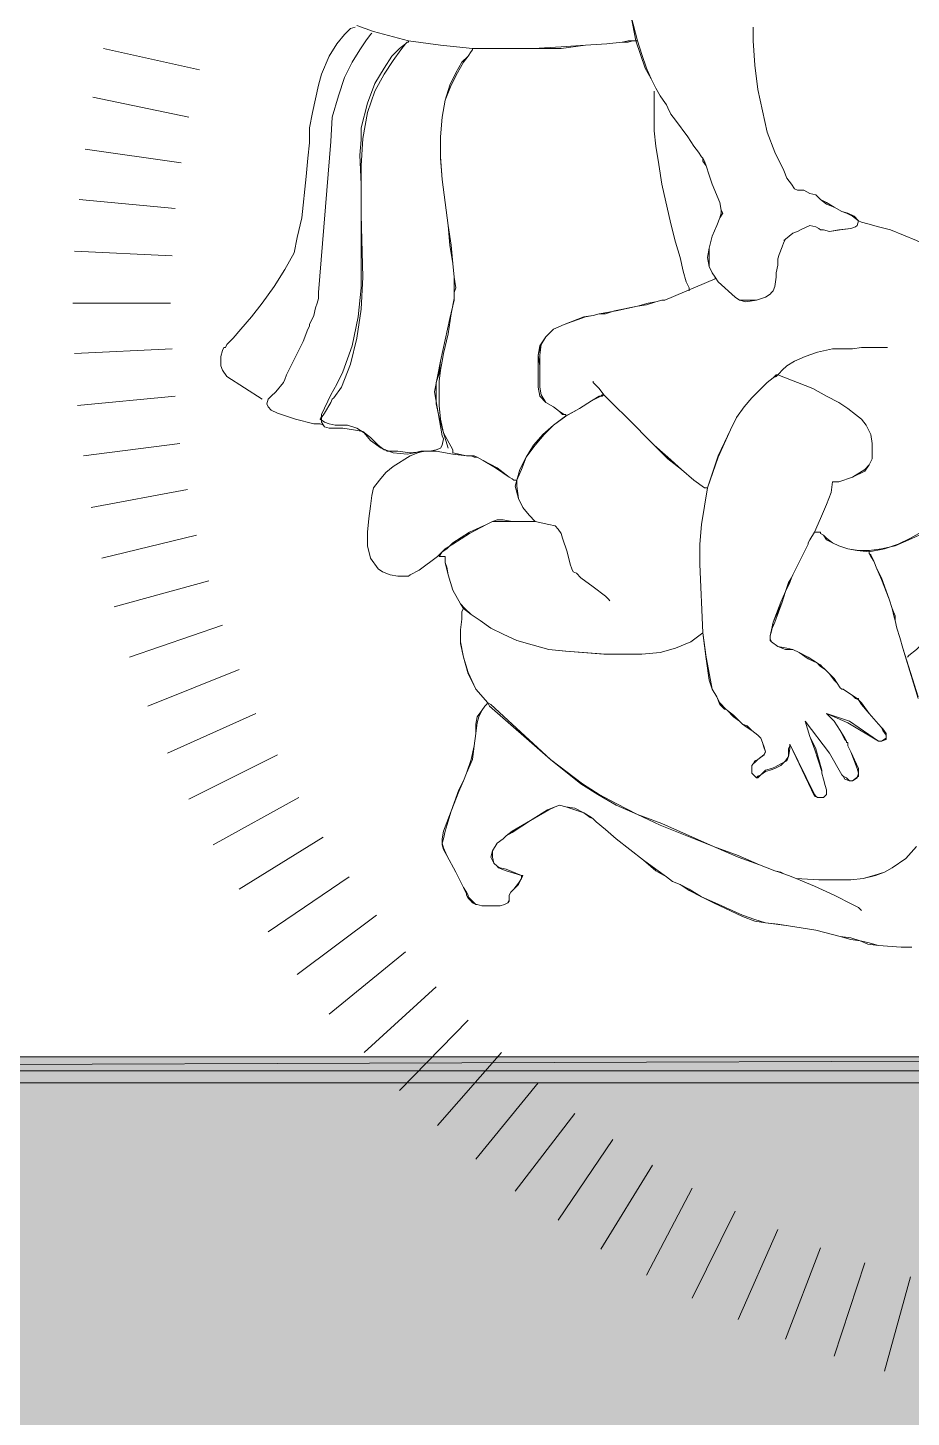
# Model space of a CAD drawing. Header units: centimetres. Extents: x -2268 to 4168, y -1681 to 1458.
# Drawn here: x 2400.55 to 2406.65, y 78.06 to 87.65 of the extents above; entities that cross this region are included whole.
import ezdxf

# ---------------------------------------------------------------- set-up
doc = ezdxf.new("R2010")
doc.units = ezdxf.units.CM
doc.layers.add('PDF72_Geometry', color=7, linetype='Continuous')
doc.layers.add('PDF72_Solid Fills', color=7, linetype='Continuous')

msp = doc.modelspace()

# ---------------------------------------------------------------- linework, layer by layer
at = {"layer": 'PDF72_Geometry', "color": 7, "lineweight": 0, "true_color": 0xffffff}
msp.add_lwpolyline([(2390.1477, 80.4521), (2415.0231, 80.4521), (2415.0231, 94.9013), (2420.7417, 94.9013), (2420.7417, 76.1658), (2390.1477, 76.1658)], close=True, dxfattribs=at)
at = {"layer": 'PDF72_Geometry', "lineweight": 9}
for points in [[(2402.8065, 87.6556), (2402.7749, 87.6451), (2402.7328, 87.603), (2402.6801, 87.5398), (2402.6275, 87.4555), (2402.5748, 87.3292), (2402.5537, 87.2554), (2402.5327, 87.1607), (2402.5116, 87.0659), (2402.4906, 86.9606), (2402.4906, 86.95), (2402.4906, 86.929), (2402.4906, 86.8974), (2402.4906, 86.8552), (2402.48, 86.7499), (2402.4695, 86.6236), (2402.4379, 86.3392), (2402.4063, 86.2023), (2402.3852, 86.097), (2402.322, 85.9811), (2402.2483, 85.8653), (2402.1641, 85.7494), (2402.0904, 85.6547), (2402.0166, 85.5704), (2401.964, 85.5072), (2401.9218, 85.4651), (2401.9113, 85.444), (2401.9008, 85.444), (2401.8903, 85.423), (2401.8797, 85.3808), (2401.8797, 85.3176), (2401.8903, 85.2861), (2401.9218, 85.2439), (2402.1641, 85.086)], [(2404.7127, 87.7294), (2404.7548, 87.5609), (2404.7443, 87.5609), (2404.7232, 87.5609), (2404.6916, 87.5503), (2404.6495, 87.5503), (2404.5442, 87.5398), (2404.3968, 87.5293), (2404.2282, 87.5082), (2404.0387, 87.5082), (2403.8386, 87.5082), (2403.6174, 87.5082), (2403.3963, 87.5293), (2403.1751, 87.5609), (2402.9329, 87.624), (2402.817, 87.6662)], [(2404.7443, 87.5609), (2404.7338, 87.5609), (2404.7232, 87.5609), (2404.6916, 87.5609), (2404.6495, 87.5503), (2404.5442, 87.5398), (2404.3968, 87.5293), (2404.2282, 87.5187), (2404.0387, 87.5082), (2403.8386, 87.5082), (2403.6174, 87.5082), (2403.3963, 87.5293), (2403.1751, 87.5609), (2402.9329, 87.624), (2402.817, 87.6662)], [(2405.5553, 87.6556), (2405.5553, 87.5609), (2405.5658, 87.3924), (2405.5869, 87.2239), (2405.6184, 87.0764), (2405.65, 86.929), (2405.7027, 86.7921), (2405.7659, 86.6657), (2405.7869, 86.613), (2405.8185, 86.5709), (2405.8396, 86.5393), (2405.8607, 86.5288), (2405.9028, 86.5288), (2405.9449, 86.5077), (2405.987, 86.4972), (2406.0186, 86.4656), (2406.0608, 86.434), (2406.1134, 86.4129), (2406.1661, 86.3813), (2406.2082, 86.3708), (2406.2503, 86.3497), (2406.2819, 86.3181), (2406.2714, 86.2865), (2406.2609, 86.276), (2406.2293, 86.2655), (2406.1556, 86.255), (2406.0818, 86.2444), (2406.0397, 86.255), (2406.0186, 86.255), (2406.0081, 86.2655), (2405.987, 86.276), (2405.9449, 86.2865), (2405.8817, 86.255), (2405.8607, 86.2444), (2405.8291, 86.2339), (2405.7764, 86.1918), (2405.7659, 86.1707), (2405.7554, 86.1391), (2405.7343, 86.0864), (2405.7238, 86.0549), (2405.7238, 86.0127), (2405.7132, 85.9601), (2405.7132, 85.9285), (2405.7027, 85.8653), (2405.6922, 85.8337), (2405.6816, 85.8232), (2405.6711, 85.8126), (2405.6395, 85.7916), (2405.5763, 85.7705), (2405.5026, 85.7705), (2405.4605, 85.7705), (2405.4289, 85.7916), (2405.313, 85.8969), (2405.292, 85.9285), (2405.2709, 85.9601), (2405.2498, 86.0022), (2405.2498, 86.0654), (2405.2498, 86.1286), (2405.2709, 86.2128), (2405.3025, 86.2865), (2405.3236, 86.3392), (2405.3446, 86.3708), (2405.3341, 86.3919), (2405.3236, 86.4445), (2405.2709, 86.5709), (2405.2498, 86.6341), (2405.2288, 86.6973), (2405.2182, 86.7289), (2405.2077, 86.7499), (2405.1972, 86.7605), (2405.1761, 86.7921), (2405.1445, 86.8342), (2405.1024, 86.8974), (2405.0181, 87.0132), (2404.9866, 87.0553), (2404.9655, 87.0975), (2404.955, 87.1185), (2404.9339, 87.1501), (2404.9128, 87.1817), (2404.8812, 87.2344), (2404.8496, 87.2976), (2404.818, 87.3713), (2404.7865, 87.4661), (2404.7549, 87.5609), (2404.7127, 87.7294)], [(2404.7127, 87.7294), (2404.7443, 87.5609), (2404.7759, 87.4661), (2404.8075, 87.3713), (2404.8496, 87.2976), (2404.8812, 87.2344), (2404.9128, 87.1817), (2404.9339, 87.1501), (2404.955, 87.1185), (2404.9655, 87.0975), (2404.9866, 87.0553), (2405.0181, 87.0132), (2405.1024, 86.8974), (2405.1445, 86.8342), (2405.1761, 86.7921), (2405.1972, 86.7605), (2405.2077, 86.7499), (2405.2077, 86.7289), (2405.2288, 86.6973), (2405.2498, 86.6341), (2405.2709, 86.5709), (2405.3236, 86.4445), (2405.3341, 86.3919), (2405.3341, 86.3708), (2405.3236, 86.3392), (2405.3025, 86.2865), (2405.2709, 86.2128), (2405.2498, 86.1286), (2405.2393, 86.0654), (2405.2498, 86.0022), (2405.2709, 85.9601), (2405.292, 85.9285), (2405.313, 85.8969), (2405.4289, 85.7916), (2405.4605, 85.7705), (2405.5026, 85.76), (2405.5763, 85.7705), (2405.6395, 85.7916), (2405.6711, 85.8126), (2405.6816, 85.8232), (2405.6922, 85.8337), (2405.7027, 85.8653), (2405.7132, 85.9285), (2405.7132, 85.9601), (2405.7238, 86.0127), (2405.7238, 86.0549), (2405.7343, 86.0864), (2405.7554, 86.1391), (2405.7659, 86.1707), (2405.7764, 86.1918)], [(2405.5553, 87.6556), (2405.5553, 87.5609), (2405.5658, 87.3924), (2405.5869, 87.2239), (2405.6184, 87.0764), (2405.65, 86.929), (2405.7027, 86.7921), (2405.7659, 86.6657), (2405.7869, 86.613), (2405.8185, 86.5709), (2405.8396, 86.5393), (2405.8607, 86.5288), (2405.9028, 86.5288), (2405.9449, 86.5077), (2405.987, 86.4972), (2406.0186, 86.4656), (2406.0608, 86.4445), (2406.1134, 86.4129), (2406.1661, 86.3813), (2406.1977, 86.3708), (2406.2398, 86.3497), (2406.2819, 86.3181), (2406.2714, 86.2865), (2406.2609, 86.276), (2406.2293, 86.2655), (2406.145, 86.255), (2406.0818, 86.2444), (2406.0397, 86.255), (2406.0186, 86.255), (2406.0081, 86.2655), (2405.987, 86.276), (2405.9449, 86.2865), (2405.8817, 86.255), (2405.8607, 86.2444), (2405.8291, 86.2339), (2405.7764, 86.1918), (2405.7659, 86.1812)], [(2402.5854, 84.9069), (2402.5643, 84.9175), (2402.5222, 84.9175), (2402.3958, 84.949), (2402.2694, 84.9912), (2402.2273, 85.0122), (2402.2062, 85.0333), (2402.1957, 85.0544), (2402.2062, 85.086), (2402.2273, 85.107), (2402.2589, 85.1386), (2402.3115, 85.2018), (2402.3221, 85.2229), (2402.3326, 85.2545), (2402.3537, 85.2966), (2402.4485, 85.4862), (2402.4801, 85.5704), (2402.4906, 85.5915), (2402.4906, 85.602), (2402.5222, 85.6652), (2402.5327, 85.7178), (2402.5432, 85.7494), (2402.5538, 85.781), (2402.5538, 85.8126), (2402.5538, 85.8232), (2402.638, 86.8658), (2402.6486, 87.0343), (2402.6907, 87.1817), (2402.7328, 87.3081), (2402.7855, 87.4134), (2402.8381, 87.4977), (2402.8803, 87.5609), (2402.9118, 87.603), (2402.9224, 87.6135)], [(2401.0688, 87.5082), (2401.7323, 87.3608)], [(2403.1646, 87.5503), (2403.154, 87.5398), (2403.1119, 87.5082), (2403.0593, 87.4555), (2403.0066, 87.3713), (2402.9434, 87.266), (2402.8907, 87.1291), (2402.8486, 86.9606), (2402.8486, 86.8763), (2402.8381, 86.771), (2402.8486, 86.5709), (2402.8486, 86.3603), (2402.8592, 85.9285), (2402.8486, 85.7073), (2402.817, 85.5072), (2402.7749, 85.3282), (2402.7117, 85.1702), (2402.6591, 85.0965), (2402.6485, 85.086), (2402.638, 85.0649), (2402.5959, 84.9912), (2402.5748, 84.9596), (2402.5748, 84.928), (2402.5959, 84.8964), (2402.6275, 84.8859), (2402.7222, 84.8859), (2402.796, 84.8753), (2402.8592, 84.8648), (2402.9118, 84.8227), (2402.9645, 84.77), (2403.0066, 84.7384), (2403.0171, 84.7384), (2403.0277, 84.7279), (2403.1014, 84.7279), (2403.1856, 84.7174), (2403.3015, 84.7279)], [(2403.6175, 87.4977), (2403.6069, 87.4871), (2403.5859, 87.4555), (2403.5437, 87.4134), (2403.5016, 87.3397), (2403.4595, 87.2554), (2403.4279, 87.1501), (2403.4068, 87.0343), (2403.3963, 86.8974), (2403.3963, 86.7605), (2403.4068, 86.6025), (2403.449, 86.2865), (2403.4595, 86.1496), (2403.4805, 86.0233), (2403.4911, 85.9285), (2403.4911, 85.8548), (2403.4911, 85.8232), (2403.4911, 85.781), (2403.47, 85.6757), (2403.449, 85.5388), (2403.4174, 85.4019), (2403.4068, 85.3492), (2403.3963, 85.2861), (2403.3858, 85.2123), (2403.3858, 85.1386), (2403.3858, 85.0438), (2403.3963, 84.949), (2403.4174, 84.8543), (2403.449, 84.7489)], [(2404.8707, 87.2133), (2404.8707, 87.2028), (2404.8707, 87.1712), (2404.8707, 87.108), (2404.8707, 87.0343), (2404.8707, 86.9395), (2404.8812, 86.8342), (2404.9023, 86.7078), (2404.9234, 86.5709), (2404.9866, 86.2971), (2405.0181, 86.1707), (2405.0497, 86.0654), (2405.0708, 85.9706), (2405.0919, 85.8969), (2405.1129, 85.8548), (2405.1129, 85.8337)], [(2400.9951, 87.1712), (2401.6586, 87.0343)], [(2400.9425, 86.8131), (2401.6059, 86.7183)], [(2400.9003, 86.4656), (2401.5638, 86.4024)], [(2406.7453, 84.1697), (2406.6295, 84.1171), (2406.5347, 84.0749), (2406.4399, 84.0539), (2406.3557, 84.0433), (2406.2819, 84.0433), (2406.2082, 84.0539), (2406.145, 84.0749), (2406.1029, 84.096), (2406.0608, 84.1276), (2406.0397, 84.1487), (2406.0186, 84.1592), (2406.0186, 84.1697), (2405.9765, 84.1697), (2406.0186, 84.2645), (2406.0608, 84.3593), (2406.0924, 84.4435), (2406.1029, 84.5173), (2406.1134, 84.5173), (2406.145, 84.5173), (2406.2398, 84.5488), (2406.3241, 84.6015), (2406.3557, 84.6331), (2406.3767, 84.6752), (2406.3767, 84.7805), (2406.3662, 84.8437), (2406.3346, 84.9069), (2406.303, 84.949), (2406.2609, 84.9806), (2406.2082, 85.0228), (2406.145, 85.0649), (2406.0608, 85.107), (2405.966, 85.1597), (2405.8607, 85.2018), (2405.7238, 85.2545), (2405.7132, 85.2545), (2405.6922, 85.2334), (2405.65, 85.2018), (2405.5974, 85.1491), (2405.5447, 85.0965), (2405.4921, 85.0333), (2405.4394, 84.9596), (2405.3973, 84.8753), (2405.313, 84.6963), (2405.2393, 84.4751), (2405.2182, 84.4751), (2405.1445, 84.5278), (2405.0603, 84.6015), (2404.9655, 84.6858), (2404.8707, 84.77), (2404.6811, 84.9596), (2404.5969, 85.0438), (2404.5232, 85.1175), (2404.5126, 85.1175), (2404.5021, 85.107), (2404.4389, 85.0754), (2404.3547, 85.0228), (2404.2599, 84.9701), (2404.2599, 84.9806), (2404.2493, 84.9806), (2404.2178, 85.0017), (2404.1756, 85.0333), (2404.123, 85.0649), (2404.0914, 85.1175), (2404.0808, 85.1702), (2404.0808, 85.265), (2404.0808, 85.3176), (2404.0703, 85.3914), (2404.0914, 85.4651), (2404.123, 85.5177), (2404.1756, 85.5704), (2404.2493, 85.602), (2404.3968, 85.6547), (2404.4494, 85.6652), (2404.4916, 85.6757), (2404.5442, 85.6863), (2404.6074, 85.6968), (2404.7549, 85.7284), (2404.8286, 85.7494), (2404.8812, 85.76), (2404.9234, 85.7705), (2404.9444, 85.7705), (2405.292, 85.9179), (2405.292, 85.9285), (2405.313, 85.8969), (2405.4289, 85.7916), (2405.4605, 85.7705), (2405.5026, 85.7705), (2405.5763, 85.7705), (2405.6395, 85.7916), (2405.6711, 85.8126), (2405.6816, 85.8232), (2405.6922, 85.8337), (2405.7027, 85.8653), (2405.7132, 85.9285), (2405.7132, 85.9601), (2405.7238, 86.0127), (2405.7238, 86.0549), (2405.7343, 86.0864), (2405.7554, 86.1391), (2405.7659, 86.1707), (2405.7764, 86.1918), (2405.8291, 86.2339), (2405.8607, 86.2444), (2405.8817, 86.255), (2405.9449, 86.2865), (2405.987, 86.276), (2406.0081, 86.2655), (2406.0186, 86.255), (2406.0397, 86.255), (2406.0818, 86.2444), (2406.1556, 86.255), (2406.2293, 86.2655), (2406.2609, 86.276), (2406.2714, 86.2865), (2406.2819, 86.3181), (2406.303, 86.3076), (2406.3451, 86.2971), (2406.4188, 86.276), (2406.5031, 86.255), (2406.6821, 86.1812)], [(2406.2819, 86.3181), (2406.303, 86.3076), (2406.3451, 86.2971), (2406.4188, 86.276), (2406.5031, 86.255), (2406.6821, 86.1812), (2406.7769, 86.1391), (2406.8506, 86.097), (2406.8506, 86.0864), (2406.9033, 86.0443)], [(2400.8687, 86.1075), (2401.5427, 86.0759)], [(2405.292, 85.9179), (2404.9444, 85.7705), (2404.9234, 85.7705), (2404.8812, 85.76), (2404.818, 85.7389), (2404.7549, 85.7284), (2404.5969, 85.6968), (2404.5337, 85.6757), (2404.4916, 85.6757), (2404.4494, 85.6652), (2404.3863, 85.6547), (2404.2493, 85.602), (2404.1756, 85.5704), (2404.123, 85.5177), (2404.0808, 85.4546), (2404.0703, 85.3914), (2404.0703, 85.3176), (2404.0703, 85.265), (2404.0703, 85.1702), (2404.0808, 85.107), (2404.123, 85.0649), (2404.1756, 85.0333), (2404.2178, 85.0017), (2404.2388, 84.9806), (2404.2493, 84.9806)], [(2400.8582, 85.7494), (2401.5322, 85.7494)], [(2400.8687, 85.4019), (2401.5427, 85.4335)], [(2405.7238, 85.2545), (2405.7343, 85.265), (2405.7554, 85.2861), (2405.7869, 85.3176), (2405.8396, 85.3492), (2405.9133, 85.3808), (2405.9976, 85.4124), (2406.1029, 85.4335), (2406.2187, 85.4335), (2406.2398, 85.4335), (2406.303, 85.444), (2406.482, 85.444)], [(2404.4494, 85.2123), (2404.4494, 85.2018), (2404.4705, 85.1807), (2404.4916, 85.1597), (2404.5232, 85.1175), (2404.5969, 85.0438), (2404.6811, 84.9596), (2404.8707, 84.77), (2404.9655, 84.6752), (2405.0603, 84.6015), (2405.1445, 84.5278), (2405.2182, 84.4751)], [(2400.8898, 85.0438), (2401.5638, 85.107)], [(2404.5231, 85.1175), (2404.5126, 85.107), (2404.4915, 85.107), (2404.4389, 85.0754), (2404.3546, 85.0228), (2404.2598, 84.9701), (2404.1756, 84.9069), (2404.1019, 84.8437), (2404.0387, 84.77), (2403.986, 84.6858), (2403.9439, 84.6015), (2403.9228, 84.5278), (2403.9123, 84.4857), (2403.9334, 84.4014), (2403.965, 84.3382), (2404.0071, 84.2856), (2404.0492, 84.2434)], [(2400.9319, 84.6963), (2401.5954, 84.7805)], [(2403.9018, 84.5278), (2403.8913, 84.5383), (2403.8702, 84.5488), (2403.7754, 84.612), (2403.6912, 84.6647), (2403.6491, 84.6858), (2403.628, 84.6858), (2403.6069, 84.6963), (2403.5753, 84.6963), (2403.4805, 84.7068), (2403.3647, 84.7279), (2403.312, 84.7279), (2403.2804, 84.7279), (2403.2383, 84.7174), (2403.1857, 84.6963), (2403.0698, 84.6226), (2403.0172, 84.5804), (2402.975, 84.5278), (2402.9329, 84.4751), (2402.9224, 84.4225), (2402.9118, 84.3487), (2402.9013, 84.2645), (2402.8908, 84.1697), (2402.8908, 84.0749), (2402.9118, 83.9907), (2402.9645, 83.917), (2402.9961, 83.8959), (2403.0488, 83.8748), (2403.1014, 83.8643), (2403.1646, 83.8643), (2403.1751, 83.8643), (2403.1857, 83.8748), (2403.2489, 83.9064), (2403.3752, 84.0012), (2403.4068, 84.0328), (2403.4279, 84.0539), (2403.4805, 84.0855), (2403.5964, 84.1592), (2403.7122, 84.2224), (2403.7544, 84.2434), (2403.786, 84.2434), (2403.8281, 84.2434), (2403.8913, 84.2434), (2404.0492, 84.2434), (2404.144, 84.2224), (2404.1862, 84.2118), (2404.2072, 84.1908), (2404.2283, 84.1592), (2404.2388, 84.1276), (2404.2704, 84.0328), (2404.2915, 83.9486), (2404.302, 83.917), (2404.3125, 83.8959), (2404.3336, 83.8854), (2404.3652, 83.8538), (2404.4494, 83.7906), (2404.5337, 83.7274), (2404.5548, 83.7063), (2404.5653, 83.6958)], [(2407.314, 84.6647), (2407.293, 84.5488), (2407.2614, 84.4225), (2407.2508, 84.3487), (2407.2298, 84.275), (2407.1982, 84.1802), (2407.1666, 84.0749), (2407.156, 84.0539), (2407.135, 83.9907), (2407.0929, 83.8959), (2407.0507, 83.8011), (2407.0086, 83.7274), (2406.9559, 83.6537), (2406.819, 83.4852), (2406.7453, 83.422), (2406.6821, 83.3588), (2406.6295, 83.3167), (2406.6189, 83.3061)], [(2400.9846, 84.3382), (2401.6481, 84.4646)], [(2401.0583, 83.9907), (2401.7112, 84.1487)], [(2406.6821, 82.0002), (2406.6084, 81.916), (2406.5136, 81.8528), (2406.4609, 81.8212), (2406.3977, 81.8001), (2406.3135, 81.7791), (2406.2292, 81.7685), (2406.1239, 81.7685), (2406.0081, 81.7685), (2405.8501, 81.7791), (2405.7974, 81.8001), (2405.7659, 81.8107), (2405.7448, 81.8212), (2405.7027, 81.8317), (2405.65, 81.8528), (2405.5973, 81.8738), (2405.4499, 81.937), (2405.2814, 82.0002), (2404.9233, 82.1582), (2404.7548, 82.2214), (2404.6074, 82.2951), (2404.4915, 82.3583), (2404.3757, 82.432), (2404.1545, 82.6005), (2403.7438, 82.9797), (2403.7227, 82.9902), (2403.6385, 83.085), (2403.5858, 83.2008), (2403.5542, 83.3061), (2403.5332, 83.4114), (2403.5332, 83.4957), (2403.5437, 83.5694), (2403.5437, 83.6221), (2403.5542, 83.6431), (2403.5648, 83.6431), (2403.6069, 83.601), (2403.6701, 83.5589), (2403.7438, 83.5062), (2403.8281, 83.4641), (2403.9228, 83.422), (2404.0282, 83.3904), (2404.144, 83.3588), (2404.2598, 83.3483), (2404.5337, 83.3272), (2404.7864, 83.3272), (2404.9128, 83.3377), (2405.0181, 83.3693), (2405.1234, 83.4114), (2405.2077, 83.4746), (2405.2287, 83.3061), (2405.2603, 83.1482), (2405.2709, 83.085), (2405.3025, 83.0323), (2405.3235, 82.9902), (2405.3657, 82.9481), (2405.3762, 82.9375), (2405.4183, 82.9059), (2405.4604, 82.8638), (2405.4815, 82.8427), (2405.5131, 82.8322), (2405.5447, 82.8006), (2405.5868, 82.769), (2405.6079, 82.748), (2405.6184, 82.7164), (2405.6289, 82.6848), (2405.6395, 82.6532), (2405.6289, 82.6321), (2405.5868, 82.6005), (2405.5658, 82.59), (2405.5552, 82.5689), (2405.5447, 82.5584), (2405.5447, 82.5373), (2405.5447, 82.5057), (2405.5658, 82.4847), (2405.5763, 82.4741), (2405.5868, 82.4847), (2405.6079, 82.4952), (2405.6395, 82.5268), (2405.6816, 82.5373), (2405.7027, 82.5479), (2405.7448, 82.5689), (2405.7869, 82.59), (2405.7974, 82.6216), (2405.808, 82.6742), (2405.808, 82.6953), (2405.808, 82.7058), (2405.9765, 82.3583), (2405.987, 82.3478), (2405.9975, 82.3372), (2406.0186, 82.3372), (2406.0397, 82.3372), (2406.0607, 82.3583), (2406.0607, 82.3899), (2406.0502, 82.4215), (2406.0397, 82.4636), (2406.0291, 82.5057), (2406.0291, 82.5268), (2405.987, 82.6742), (2405.9449, 82.7585), (2405.9133, 82.8638), (2406.0818, 82.6426), (2406.166, 82.4952), (2406.1766, 82.4847), (2406.1976, 82.4741), (2406.2187, 82.4531), (2406.2398, 82.4531), (2406.2819, 82.4847), (2406.2819, 82.5057), (2406.2819, 82.5373), (2406.2292, 82.6532), (2406.2082, 82.6953), (2406.2082, 82.7164), (2406.1976, 82.7164), (2406.1976, 82.7269), (2406.1871, 82.748), (2406.1555, 82.8006), (2406.1134, 82.8638), (2406.0607, 82.9165), (2406.2187, 82.8638), (2406.4188, 82.7269), (2406.4399, 82.7269), (2406.4715, 82.748), (2406.4715, 82.7796), (2406.4504, 82.8111), (2406.4399, 82.8217), (2406.4188, 82.8427), (2406.3556, 82.9165), (2406.303, 82.9902), (2406.2819, 83.0112), (2406.2819, 83.0218), (2406.2714, 83.0218), (2406.2398, 83.0428), (2406.1766, 83.085), (2406.166, 83.085), (2406.1555, 83.0955), (2406.1345, 83.1271), (2406.1134, 83.1587), (2406.0818, 83.1903), (2406.0502, 83.2219), (2406.0291, 83.2429), (2406.0186, 83.2535), (2405.9975, 83.264), (2405.9344, 83.3061), (2405.8712, 83.3377), (2405.829, 83.3588), (2405.7869, 83.3693), (2405.7237, 83.3799), (2405.6816, 83.4114), (2405.6711, 83.4325), (2405.6711, 83.4536), (2405.6816, 83.4957), (2405.7027, 83.5484), (2405.7553, 83.6853), (2405.7764, 83.759), (2405.808, 83.8222), (2405.8185, 83.8538), (2405.829, 83.8748), (2405.9344, 84.0855), (2405.9344, 84.096), (2405.9449, 84.1171), (2405.9765, 84.1697), (2406.0186, 84.1697), (2406.0186, 84.1592), (2406.0397, 84.1487), (2406.0607, 84.1276), (2406.1029, 84.096), (2406.145, 84.0749), (2406.2082, 84.0539), (2406.2714, 84.0433), (2406.3556, 84.0433), (2406.3556, 84.0223), (2406.3661, 84.0117), (2406.3872, 83.9696), (2406.4083, 83.917), (2406.4399, 83.8538), (2406.4925, 83.7063), (2406.5136, 83.6431), (2406.5347, 83.5905), (2406.5347, 83.5589), (2406.5452, 83.5062), (2406.5662, 83.443), (2406.5873, 83.3693), (2406.6926, 83.0323)], [(2406.0186, 84.1697), (2406.0186, 84.1592), (2406.0397, 84.1487), (2406.0607, 84.1171), (2406.1029, 84.096), (2406.145, 84.0749), (2406.2082, 84.0539), (2406.2714, 84.0433), (2406.3556, 84.0328), (2406.4609, 84.0539), (2406.5557, 84.0855), (2406.64, 84.1276), (2406.7137, 84.1697)], [(2406.3557, 84.0223), (2406.3662, 84.0012), (2406.3872, 83.9696), (2406.4083, 83.917), (2406.4399, 83.8432), (2406.4926, 83.7063), (2406.5136, 83.6431), (2406.5242, 83.5905), (2406.5347, 83.5589), (2406.5452, 83.5062), (2406.5663, 83.443), (2406.5873, 83.3693), (2406.6927, 83.0218)], [(2403.4279, 84.0012), (2403.4279, 83.9907), (2403.4279, 83.9591), (2403.4384, 83.9275), (2403.4489, 83.8748), (2403.4805, 83.7695), (2403.5332, 83.6747), (2403.5542, 83.6431), (2403.6069, 83.601), (2403.6701, 83.5589), (2403.7438, 83.5062), (2403.8281, 83.4641), (2403.9228, 83.422), (2404.0282, 83.3904), (2404.144, 83.3588), (2404.2598, 83.3483), (2404.5231, 83.3272), (2404.7864, 83.3272), (2404.9128, 83.3377), (2405.0181, 83.3693), (2405.1234, 83.4114), (2405.2077, 83.4746)], [(2401.1426, 83.6537), (2401.7955, 83.8327)], [(2403.5543, 83.6431), (2403.5437, 83.6221), (2403.5437, 83.5694), (2403.5332, 83.4957), (2403.5332, 83.4009), (2403.5543, 83.3061), (2403.5859, 83.1903), (2403.6385, 83.085), (2403.7228, 82.9902), (2403.7333, 82.9691), (2404.1546, 82.6005), (2404.3652, 82.432), (2404.481, 82.3583), (2404.6074, 82.2846), (2404.7549, 82.2214), (2404.9128, 82.1477), (2405.2814, 82.0002), (2405.4499, 81.9265), (2405.5974, 81.8738), (2405.65, 81.8528), (2405.7027, 81.8317), (2405.7343, 81.8212), (2405.7659, 81.8107), (2405.7975, 81.8001), (2405.8501, 81.7791), (2405.9765, 81.7264), (2406.1134, 81.6632), (2406.2398, 81.6), (2406.2819, 81.579), (2406.303, 81.5579)], [(2401.2479, 83.3061), (2401.8903, 83.5273)], [(2401.3742, 82.9691), (2402.0061, 83.2219)], [(2406.6505, 81.3051), (2406.5768, 81.3051), (2406.4188, 81.3157), (2406.3451, 81.3367), (2406.2925, 81.3473), (2406.2293, 81.3683), (2406.1556, 81.3789), (2405.987, 81.421), (2405.7975, 81.4526), (2405.7238, 81.4631), (2405.6395, 81.4736), (2405.5658, 81.4947), (2405.4815, 81.5263), (2405.292, 81.6106), (2405.1972, 81.6527), (2405.1129, 81.7053), (2405.0497, 81.7369), (2404.9971, 81.758), (2404.955, 81.7896), (2404.8812, 81.8422), (2404.797, 81.9054), (2404.7022, 81.9792), (2404.6074, 82.0529), (2404.5337, 82.1161), (2404.4705, 82.1687), (2404.4494, 82.1898), (2404.4389, 82.2003), (2404.3863, 82.2319), (2404.3231, 82.2635), (2404.2599, 82.274), (2404.2178, 82.2846), (2404.1862, 82.274), (2404.144, 82.253), (2404.0177, 82.1793), (2403.8913, 82.1055), (2403.8492, 82.0739), (2403.8281, 82.0529), (2403.786, 82.0213), (2403.7544, 81.9686), (2403.7544, 81.9265), (2403.7649, 81.8844), (2403.786, 81.8633), (2403.807, 81.8528), (2403.8492, 81.8422), (2403.9545, 81.8001), (2403.965, 81.8001), (2403.9545, 81.7791), (2403.9334, 81.7475), (2403.9018, 81.7053), (2403.8807, 81.6843), (2403.8702, 81.6632), (2403.8702, 81.6316), (2403.8597, 81.6106), (2403.8386, 81.6), (2403.807, 81.5895), (2403.7228, 81.5895), (2403.7122, 81.5895), (2403.6806, 81.5895), (2403.6491, 81.6), (2403.6385, 81.6), (2403.628, 81.6106), (2403.6069, 81.6316), (2403.5859, 81.6527), (2403.5859, 81.6632), (2403.5753, 81.6843), (2403.5543, 81.7159), (2403.5016, 81.8212), (2403.4384, 81.937), (2403.4174, 81.9897), (2403.4068, 82.0213), (2403.4174, 82.0529), (2403.4279, 82.1055), (2403.47, 82.2424), (2403.5227, 82.3899), (2403.5543, 82.4531), (2403.5753, 82.5057), (2403.6175, 82.6005), (2403.628, 82.6953), (2403.6385, 82.7796), (2403.6491, 82.8533), (2403.6596, 82.8954), (2403.6806, 82.9375), (2403.7017, 82.9691), (2403.7122, 82.9797), (2403.7228, 82.9902), (2403.7438, 82.9797), (2404.1546, 82.6005), (2404.3757, 82.432), (2404.4916, 82.3583), (2404.6074, 82.2951), (2404.7549, 82.2214), (2404.9234, 82.1582), (2405.2814, 82.0002), (2405.4499, 81.937), (2405.5974, 81.8738), (2405.65, 81.8528), (2405.7027, 81.8317), (2405.7448, 81.8212), (2405.7659, 81.8107), (2405.7975, 81.8001), (2405.8501, 81.7791), (2406.0081, 81.7685), (2406.124, 81.7685), (2406.2293, 81.7685), (2406.3135, 81.7791), (2406.3978, 81.8001), (2406.461, 81.8212), (2406.5136, 81.8528), (2406.6084, 81.916), (2406.6821, 82.0002)], [(2403.7122, 82.9797), (2403.7017, 82.9691), (2403.6806, 82.9375), (2403.6491, 82.8954), (2403.6385, 82.8427), (2403.6385, 82.7796), (2403.628, 82.6953), (2403.6069, 82.6005), (2403.5753, 82.5057), (2403.5543, 82.4531), (2403.5227, 82.3794), (2403.47, 82.2424), (2403.4174, 82.1055), (2403.4068, 82.0529), (2403.4068, 82.0108), (2403.4174, 81.9792), (2403.4384, 81.937), (2403.5016, 81.8212), (2403.5543, 81.7159), (2403.5753, 81.6737), (2403.5753, 81.6632), (2403.5859, 81.6422), (2403.6069, 81.6211), (2403.6175, 81.6106), (2403.6385, 81.6), (2403.6491, 81.6), (2403.6806, 81.5895), (2403.7017, 81.5895), (2403.7228, 81.5895), (2403.807, 81.5895), (2403.8386, 81.6), (2403.8597, 81.6106), (2403.8702, 81.6211), (2403.8702, 81.6632), (2403.8807, 81.6843), (2403.9018, 81.7053), (2403.9334, 81.7369), (2403.9545, 81.7791), (2403.9545, 81.7896), (2403.9545, 81.8001), (2403.8492, 81.8317), (2403.7965, 81.8528), (2403.786, 81.8633), (2403.7649, 81.8844), (2403.7438, 81.9265), (2403.7544, 81.9686), (2403.786, 82.0213), (2403.8281, 82.0529), (2403.8492, 82.0739), (2403.8913, 82.095), (2404.0177, 82.1793), (2404.1335, 82.253), (2404.1862, 82.274), (2404.2178, 82.2846), (2404.2599, 82.274), (2404.3231, 82.253), (2404.3863, 82.2319), (2404.4284, 82.2003), (2404.4494, 82.1898), (2404.4705, 82.1687), (2404.5337, 82.1161), (2404.6074, 82.0529), (2404.7022, 81.9792), (2404.797, 81.9054), (2404.8812, 81.8317), (2404.955, 81.7896), (2404.9971, 81.758), (2405.0497, 81.7369), (2405.1129, 81.6948), (2405.1972, 81.6527), (2405.2814, 81.6106), (2405.4815, 81.5158), (2405.5658, 81.4842), (2405.6395, 81.4736), (2405.7132, 81.4631), (2405.7975, 81.4526), (2405.987, 81.421), (2406.1556, 81.3789), (2406.2293, 81.3578), (2406.2925, 81.3473), (2406.3451, 81.3262), (2406.4188, 81.3157), (2406.5768, 81.3051), (2406.6505, 81.3051)], [(2401.5112, 82.6426), (2402.122, 82.9165)], [(2401.6586, 82.3267), (2402.2694, 82.6321)], [(2401.8271, 82.0108), (2402.4169, 82.3372)], [(2402.0061, 81.7053), (2402.5854, 82.0634)], [(2406.6821, 82.0002), (2406.6084, 81.916), (2406.5136, 81.8528), (2406.461, 81.8212), (2406.3872, 81.8001), (2406.3135, 81.7791), (2406.2293, 81.7685), (2406.124, 81.7685), (2406.0081, 81.7685), (2405.8501, 81.7791)], [(2402.2062, 81.4105), (2402.7644, 81.7896)], [(2402.4063, 81.1156), (2402.954, 81.5263)], [(2402.6275, 80.8418), (2403.1541, 81.2735)], [(2402.8697, 80.5785), (2403.3647, 81.0313)], [(2403.1119, 80.3152), (2403.5859, 80.7996)], [(2403.3752, 80.073), (2403.8176, 80.5785)], [(2403.6385, 79.8413), (2404.0703, 80.3678)], [(2403.9123, 79.6201), (2404.323, 80.1572)], [(2404.2072, 79.42), (2404.5864, 79.9782)], [(2404.5021, 79.2199), (2404.8602, 79.7991)], [(2404.818, 79.0409), (2405.134, 79.6412)], [(2405.134, 78.8829), (2405.4289, 79.4832)], [(2405.4499, 78.7355), (2405.7237, 79.3568)], [(2405.7764, 78.5985), (2406.0186, 79.2304)], [(2406.1134, 78.4827), (2406.3241, 79.1251)], [(2406.4609, 78.3774), (2406.64, 79.0303)]]:
    msp.add_lwpolyline(points, dxfattribs=at)
for points in [[(2402.6696, 84.9069), (2402.6275, 84.9175), (2402.5959, 84.928), (2402.5643, 84.949), (2402.5748, 84.9701), (2402.5748, 84.9806), (2402.638, 85.1175), (2402.6802, 85.1913), (2402.7223, 85.2755), (2402.7855, 85.4546), (2402.8276, 85.6547), (2402.8487, 85.8548), (2402.8487, 86.2865), (2402.8487, 86.4972), (2402.8487, 86.6973), (2402.8592, 86.8868), (2402.8908, 87.0659), (2402.9434, 87.2133), (2403.0066, 87.3292), (2403.0698, 87.424), (2403.1225, 87.4977), (2403.1541, 87.5398), (2403.1646, 87.5503), (2403.1751, 87.5503), (2403.1751, 87.5609), (2403.3963, 87.5293), (2403.6175, 87.5082), (2403.6175, 87.4977), (2403.6069, 87.4871), (2403.5859, 87.4555), (2403.5543, 87.4134), (2403.5121, 87.3397), (2403.47, 87.2554), (2403.4279, 87.1501), (2403.4068, 87.0343), (2403.3963, 86.8974), (2403.3963, 86.7499), (2403.4068, 86.6025), (2403.449, 86.2865), (2403.47, 86.1496), (2403.4805, 86.0233), (2403.4911, 85.9285), (2403.5016, 85.8548), (2403.4911, 85.8232), (2403.4911, 85.7705), (2403.4595, 85.6441), (2403.3963, 85.3492), (2403.3542, 85.1386), (2403.4068, 84.8332), (2403.4174, 84.8121), (2403.4068, 84.77), (2403.3963, 84.7489), (2403.3647, 84.7384), (2403.3226, 84.7279), (2403.2594, 84.7279), (2403.2173, 84.7174), (2403.1646, 84.7068), (2403.0698, 84.7174), (2402.9856, 84.7489), (2402.9118, 84.8016), (2402.8697, 84.8543), (2402.8171, 84.8859), (2402.7539, 84.9069)], [(2403.3647, 85.1175), (2403.3647, 85.1491), (2403.3647, 85.2018), (2403.3858, 85.265), (2403.3963, 85.3492), (2403.4595, 85.6441), (2403.4911, 85.7705), (2403.4911, 85.8232), (2403.5016, 85.8548), (2403.4911, 85.9285), (2403.4805, 86.0233), (2403.47, 86.1496), (2403.449, 86.2865), (2403.4068, 86.6025), (2403.3963, 86.7499), (2403.3963, 86.8974), (2403.4068, 87.0343), (2403.4279, 87.1501), (2403.47, 87.2554), (2403.5121, 87.3397), (2403.5543, 87.4134), (2403.5859, 87.4555), (2403.6069, 87.4871), (2403.6175, 87.4977), (2403.6175, 87.5082), (2403.8386, 87.5082), (2404.0387, 87.5082), (2404.2283, 87.5082), (2404.3968, 87.5293), (2404.5442, 87.5398), (2404.6495, 87.5503), (2404.6917, 87.5503), (2404.7233, 87.5609), (2404.7338, 87.5609), (2404.7443, 87.5609), (2404.7549, 87.5609), (2404.7865, 87.4661), (2404.818, 87.3713), (2404.8496, 87.2976), (2404.8812, 87.2344), (2404.9128, 87.1817), (2404.9339, 87.1501), (2404.955, 87.1185), (2404.9655, 87.0975), (2404.9866, 87.0553), (2405.0181, 87.0132), (2405.1024, 86.8974), (2405.1445, 86.8342), (2405.1761, 86.7921), (2405.1972, 86.7605), (2405.2077, 86.7499), (2405.2182, 86.7289), (2405.2288, 86.6973), (2405.2498, 86.6341), (2405.2709, 86.5709), (2405.3236, 86.4445), (2405.3341, 86.3919), (2405.3446, 86.3708), (2405.3236, 86.3392), (2405.3025, 86.2865), (2405.2709, 86.2128), (2405.2498, 86.1286), (2405.2498, 86.0654), (2405.2498, 86.0022), (2405.2709, 85.9601), (2405.292, 85.9285), (2405.292, 85.9179), (2404.9444, 85.7705), (2404.9234, 85.7705), (2404.8812, 85.76), (2404.8286, 85.7494), (2404.7549, 85.7284), (2404.6074, 85.6968), (2404.5442, 85.6863), (2404.4916, 85.6757), (2404.4494, 85.6652), (2404.3968, 85.6547), (2404.2493, 85.602), (2404.1756, 85.5704), (2404.123, 85.5177), (2404.0914, 85.4651), (2404.0808, 85.3914), (2404.0808, 85.3176), (2404.0808, 85.265), (2404.0808, 85.1702), (2404.0914, 85.1175), (2404.123, 85.0649), (2404.1756, 85.0333), (2404.2178, 85.0017), (2404.2493, 84.9806), (2404.2599, 84.9806), (2404.2599, 84.9701), (2404.1756, 84.9069), (2404.1124, 84.8437), (2404.0492, 84.77), (2403.9861, 84.6858), (2403.9545, 84.6015), (2403.9229, 84.5278), (2403.9018, 84.5278), (2403.8913, 84.5383), (2403.8702, 84.5488), (2403.786, 84.612), (2403.6912, 84.6647), (2403.6491, 84.6858), (2403.628, 84.6963), (2403.6069, 84.6963), (2403.5753, 84.6963), (2403.4805, 84.7174), (2403.4805, 84.7384), (2403.4174, 84.8543), (2403.3858, 84.9596), (2403.3647, 85.0544), (2403.3647, 85.0965)], [(2405.1866, 83.9486), (2405.1866, 84.0855), (2405.1971, 84.2224), (2405.2182, 84.3487), (2405.2393, 84.4751), (2405.313, 84.6963), (2405.3972, 84.8753), (2405.4394, 84.9596), (2405.492, 85.0333), (2405.5447, 85.0965), (2405.5973, 85.1491), (2405.65, 85.2018), (2405.6921, 85.2334), (2405.7132, 85.2545), (2405.7237, 85.2545), (2405.8606, 85.2018), (2405.9659, 85.1597), (2406.0607, 85.107), (2406.145, 85.0649), (2406.2082, 85.0228), (2406.2608, 84.9806), (2406.303, 84.949), (2406.3346, 84.9069), (2406.3661, 84.8437), (2406.3767, 84.7805), (2406.3767, 84.6752), (2406.3556, 84.6331), (2406.324, 84.6015), (2406.2398, 84.5488), (2406.145, 84.5173), (2406.1134, 84.5173), (2406.1029, 84.5173), (2406.0923, 84.4435), (2406.0607, 84.3593), (2406.0186, 84.2645), (2405.9765, 84.1697), (2405.9449, 84.1171), (2405.9344, 84.096), (2405.9344, 84.0855), (2405.829, 83.8748), (2405.8185, 83.8538), (2405.7974, 83.8222), (2405.7764, 83.759), (2405.7553, 83.6853), (2405.6921, 83.5484), (2405.6816, 83.4957), (2405.6711, 83.4536), (2405.6711, 83.4325), (2405.6816, 83.4114), (2405.7237, 83.3799), (2405.7869, 83.3693), (2405.829, 83.3588), (2405.8712, 83.3377), (2405.9344, 83.3061), (2405.9975, 83.264), (2406.0186, 83.2535), (2406.0291, 83.2429), (2406.0502, 83.2219), (2406.0818, 83.1903), (2406.1134, 83.1587), (2406.1345, 83.1271), (2406.1555, 83.0955), (2406.166, 83.085), (2406.1766, 83.085), (2406.2398, 83.0428), (2406.2714, 83.0218), (2406.2819, 83.0218), (2406.2819, 83.0112), (2406.303, 82.9902), (2406.3556, 82.9165), (2406.4188, 82.8427), (2406.4399, 82.8217), (2406.4504, 82.8111), (2406.4715, 82.7796), (2406.4715, 82.748), (2406.4399, 82.7269), (2406.4188, 82.7269), (2406.2187, 82.8638), (2406.0607, 82.9165), (2406.1134, 82.8638), (2406.1555, 82.8006), (2406.1871, 82.748), (2406.1976, 82.7269), (2406.1976, 82.7164), (2406.2082, 82.7164), (2406.2082, 82.6953), (2406.2292, 82.6532), (2406.2819, 82.5373), (2406.2819, 82.5057), (2406.2819, 82.4847), (2406.2398, 82.4531), (2406.2187, 82.4531), (2406.1976, 82.4741), (2406.1766, 82.4847), (2406.166, 82.4952), (2406.0818, 82.6426), (2405.9133, 82.8638), (2405.9449, 82.7585), (2405.987, 82.6742), (2406.0291, 82.5268), (2406.0291, 82.5057), (2406.0397, 82.4636), (2406.0502, 82.4215), (2406.0607, 82.3899), (2406.0607, 82.3583), (2406.0397, 82.3372), (2406.0186, 82.3372), (2405.9975, 82.3372), (2405.987, 82.3478), (2405.9765, 82.3583), (2405.808, 82.7058), (2405.808, 82.6953), (2405.808, 82.6742), (2405.7974, 82.6216), (2405.7869, 82.59), (2405.7448, 82.5689), (2405.7027, 82.5479), (2405.6816, 82.5373), (2405.6395, 82.5268), (2405.6079, 82.4952), (2405.5868, 82.4847), (2405.5763, 82.4741), (2405.5658, 82.4847), (2405.5447, 82.5057), (2405.5447, 82.5373), (2405.5447, 82.5584), (2405.5552, 82.5689), (2405.5658, 82.59), (2405.5868, 82.6005), (2405.6289, 82.6321), (2405.6395, 82.6532), (2405.6289, 82.6848), (2405.6184, 82.7164), (2405.6079, 82.748), (2405.5868, 82.769), (2405.5447, 82.8006), (2405.5131, 82.8322), (2405.4815, 82.8427), (2405.4604, 82.8638), (2405.4183, 82.9059), (2405.3762, 82.9375), (2405.3657, 82.9481), (2405.3235, 82.9902), (2405.3025, 83.0323), (2405.2709, 83.085), (2405.2603, 83.1482), (2405.2287, 83.3061), (2405.2077, 83.4746)], [(2405.2077, 83.4746), (2405.2288, 83.2956), (2405.2498, 83.1482), (2405.2709, 83.085), (2405.3025, 83.0323), (2405.3236, 82.9797), (2405.3552, 82.9481), (2405.3657, 82.9481), (2405.3762, 82.9375), (2405.4183, 82.8954), (2405.4605, 82.8638), (2405.4815, 82.8427), (2405.5131, 82.8217), (2405.5447, 82.8006), (2405.5869, 82.769), (2405.6079, 82.748), (2405.6184, 82.7164), (2405.629, 82.6848), (2405.6395, 82.6532), (2405.629, 82.6321), (2405.5869, 82.6005), (2405.5658, 82.5795), (2405.5553, 82.5689), (2405.5447, 82.5584), (2405.5447, 82.5268), (2405.5447, 82.5057), (2405.5658, 82.4847), (2405.5763, 82.4741), (2405.5869, 82.4741), (2405.6079, 82.4952), (2405.6395, 82.5163), (2405.6711, 82.5268), (2405.7027, 82.5373), (2405.7448, 82.5584), (2405.7764, 82.59), (2405.7975, 82.6216), (2405.7975, 82.6742), (2405.808, 82.6953), (2405.808, 82.7058), (2405.9765, 82.3478), (2405.9976, 82.3372), (2406.0186, 82.3372), (2406.0397, 82.3372), (2406.0608, 82.3583), (2406.0608, 82.3899), (2406.0502, 82.4215), (2406.0397, 82.4636), (2406.0292, 82.5057), (2406.0292, 82.5163), (2405.9765, 82.6742), (2405.9449, 82.7585), (2405.9133, 82.8638), (2406.0818, 82.6426), (2406.1661, 82.4952), (2406.1766, 82.4847), (2406.1871, 82.4636), (2406.2187, 82.4531), (2406.2398, 82.4531), (2406.2714, 82.4741), (2406.2819, 82.5057), (2406.2714, 82.5373), (2406.2293, 82.6532), (2406.2082, 82.6953), (2406.2082, 82.7164), (2406.1977, 82.7164), (2406.1977, 82.7269), (2406.1871, 82.7374), (2406.1556, 82.8006), (2406.1134, 82.8638), (2406.0608, 82.9165), (2406.2082, 82.8533), (2406.4188, 82.7269), (2406.4399, 82.7269), (2406.4715, 82.7374), (2406.4715, 82.769), (2406.4504, 82.8006), (2406.4399, 82.8217), (2406.4188, 82.8427), (2406.3557, 82.9165), (2406.303, 82.9797), (2406.2819, 83.0112), (2406.2609, 83.0218), (2406.2398, 83.0428), (2406.1766, 83.085), (2406.1661, 83.085), (2406.1556, 83.0955), (2406.1345, 83.1271), (2406.1134, 83.1482), (2406.0818, 83.1903), (2406.0502, 83.2219), (2406.0186, 83.2429), (2406.0081, 83.2535), (2405.9976, 83.264), (2405.9344, 83.2956), (2405.8712, 83.3377), (2405.8291, 83.3588), (2405.7764, 83.3588), (2405.7238, 83.3799), (2405.6816, 83.4114), (2405.6711, 83.422), (2405.6711, 83.4536), (2405.6816, 83.4852), (2405.6922, 83.5484), (2405.7448, 83.6853), (2405.7764, 83.759), (2405.7975, 83.8116), (2405.8185, 83.8538), (2405.8291, 83.8748), (2405.9344, 84.0855), (2405.9344, 84.096), (2405.9449, 84.1171), (2405.9765, 84.1697), (2406.0186, 84.2645), (2406.0608, 84.3593), (2406.0924, 84.4435), (2406.1029, 84.5173), (2406.1134, 84.5173), (2406.145, 84.5173), (2406.2398, 84.5488), (2406.3241, 84.591), (2406.3557, 84.6331), (2406.3767, 84.6752), (2406.3767, 84.7805), (2406.3662, 84.8437), (2406.3346, 84.9069), (2406.303, 84.949), (2406.2609, 84.9806), (2406.2082, 85.0228), (2406.145, 85.0649), (2406.0608, 85.107), (2405.966, 85.1597), (2405.8607, 85.2018), (2405.7238, 85.2545), (2405.7132, 85.2439), (2405.6922, 85.2334), (2405.65, 85.2018), (2405.5974, 85.1491), (2405.5447, 85.0965), (2405.4921, 85.0333), (2405.4394, 84.9596), (2405.3973, 84.8753), (2405.313, 84.6858), (2405.2393, 84.4751), (2405.2182, 84.3487), (2405.1972, 84.2224), (2405.1867, 84.0855), (2405.1867, 83.9486)], [(2403.5332, 83.6747), (2403.4805, 83.7695), (2403.449, 83.8748), (2403.4279, 83.9591), (2403.4279, 83.9907), (2403.4279, 84.0012), (2403.3858, 84.0012), (2403.4068, 84.0328), (2403.4384, 84.0539), (2403.4805, 84.096), (2403.5964, 84.1697), (2403.7122, 84.2224), (2403.7544, 84.2434), (2403.786, 84.254), (2403.8281, 84.254), (2403.8913, 84.2434), (2404.0492, 84.2434), (2404.0071, 84.2856), (2403.965, 84.3382), (2403.9334, 84.4014), (2403.9229, 84.4857), (2403.9229, 84.5278), (2403.9545, 84.6015), (2403.9861, 84.6858), (2404.0492, 84.77), (2404.1124, 84.8437), (2404.1756, 84.9069), (2404.2599, 84.9701), (2404.3547, 85.0228), (2404.4389, 85.0754), (2404.5021, 85.107), (2404.5126, 85.1175), (2404.5232, 85.1175), (2404.5969, 85.0438), (2404.6811, 84.9596), (2404.8707, 84.77), (2404.9655, 84.6858), (2405.0603, 84.6015), (2405.1445, 84.5278), (2405.2182, 84.4751), (2405.2393, 84.4751), (2405.2182, 84.3487), (2405.1972, 84.2224), (2405.1867, 84.0855), (2405.1867, 83.9486), (2405.2077, 83.4746), (2405.1235, 83.4114), (2405.0181, 83.3693), (2404.9128, 83.3377), (2404.7865, 83.3272), (2404.5337, 83.3272), (2404.2599, 83.3483), (2404.144, 83.3588), (2404.0282, 83.3904), (2403.9229, 83.422), (2403.8281, 83.4641), (2403.7438, 83.5062), (2403.6701, 83.5589), (2403.6069, 83.601), (2403.5648, 83.6431)]]:
    msp.add_lwpolyline(points, close=True, dxfattribs=at)
at = {"layer": 'PDF72_Geometry', "lineweight": 0}
for points in [[(2415.0231, 80.3678), (2415.0231, 80.5469), (2365.2722, 80.3678)], [(2415.0231, 80.5469), (2365.2722, 80.3678), (2365.2722, 80.5469)]]:
    msp.add_lwpolyline(points, close=True, dxfattribs=at)
at = {"layer": 'PDF72_Solid Fills', "transparency": 33554559}
for points in [[(2365.2723, 80.5469), (2365.2723, 80.3679), (2415.0228, 80.5469)], [(2365.2723, 80.3679), (2415.0228, 80.3679), (2415.0228, 80.5469)]]:
    msp.add_solid(points, dxfattribs=at)
at = {"layer": 'PDF72_Solid Fills', "color": 7, "true_color": 0xffffff, "transparency": 33554559}
for points in [[(2415.0231, 80.4521), (2390.1477, 80.4521), (2420.7417, 76.1658)], [(2390.1477, 80.4521), (2420.7417, 76.1658), (2390.1477, 76.1658)]]:
    msp.add_solid(points, dxfattribs=at)

doc.saveas('drawing.dxf')
